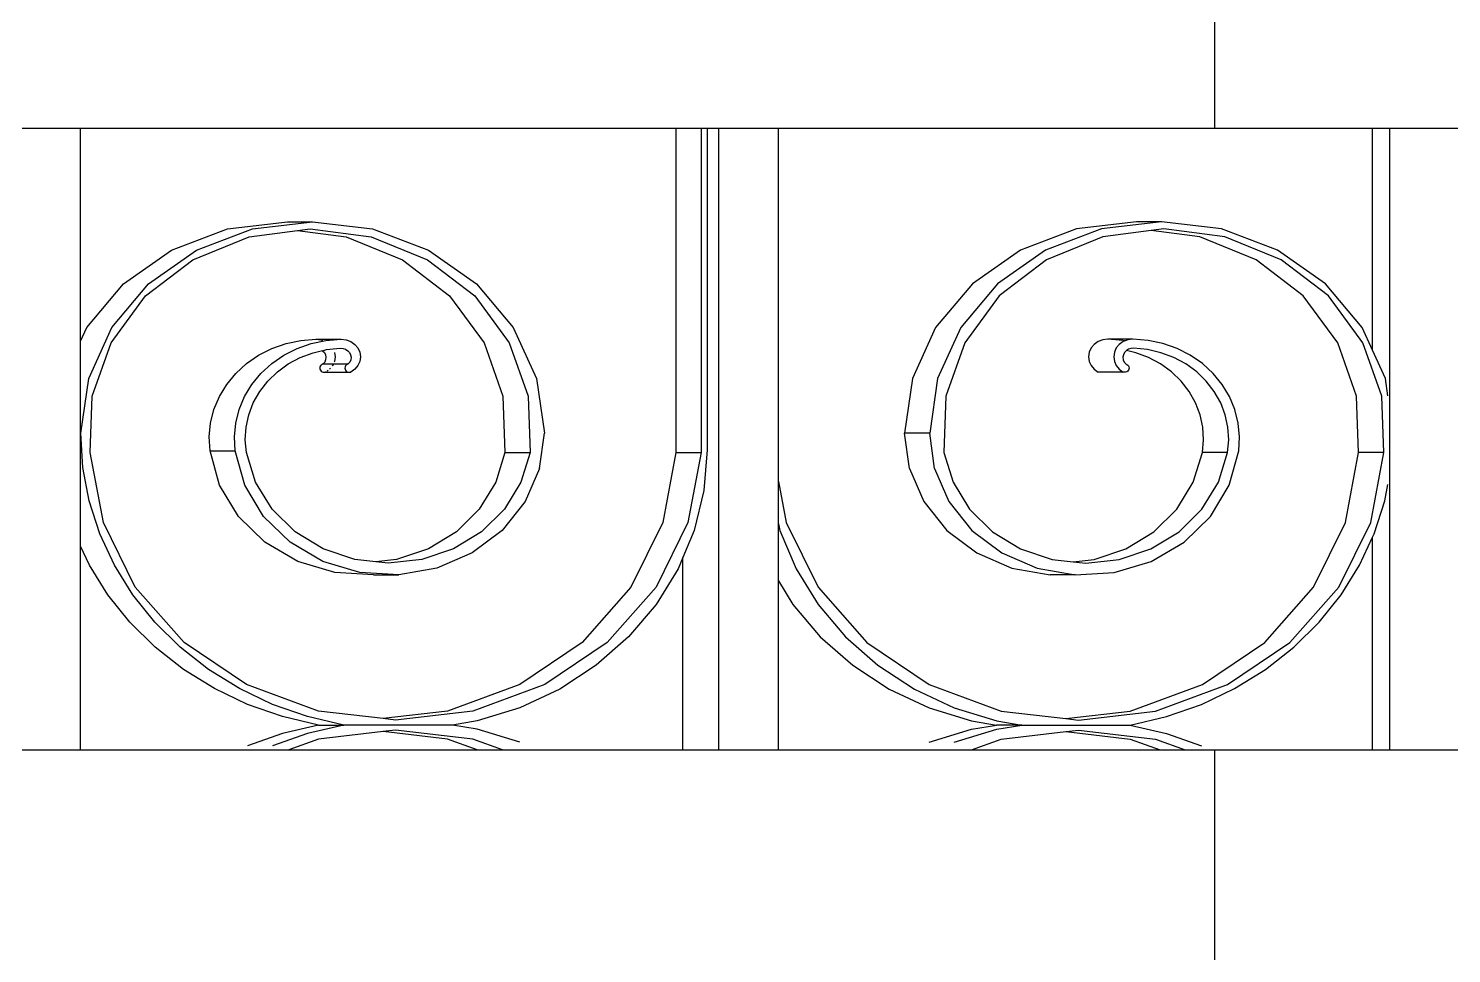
# Model space of a CAD drawing. Header units: millimetres. Extents: x 173236 to 801264, y -94969 to 615039.
# Drawn here: x 549511 to 549777.8, y -4203.1 to -4029.7 of the extents above; entities that cross this region are included whole.
import ezdxf

# ---------------------------------------------------------------- set-up
doc = ezdxf.new("R2010")
doc.units = ezdxf.units.MM
doc.header["$MEASUREMENT"] = 0
doc.header["$PDMODE"] = 2
for name, color, linetype in [('VOX-A-ANNO-DIMS', 160, 'Continuous'), ('VOX-A-STAIRS-STEPS', 140, 'Continuous'), ('VOX-A-WALL-PATT', 233, 'Continuous')]:
    doc.layers.add(name, color=color, linetype=linetype)
doc.styles.add('1.5 mm Rotis Annotative', font='', dxfattribs={"height": 1.5})
doc.styles.get('1.5 mm Rotis Annotative').set_extended_font_data('Rotis Sans Serif')
doc.dimstyles.new('1.5 mm Rotis Annotative', dxfattribs={"dimtxt": 1.5, "dimasz": 1, "dimexe": 1.5, "dimexo": 0, "dimgap": 1, "dimtad": 1, "dimdec": 0, "dimrnd": 5, "dimzin": 0, "dimdsep": 46, "dimtxsty": '1.5 mm Rotis Annotative', "dimblk": 'ARCHTICK', "dimcen": 0.09, "dimdle": 1, "dimadec": 0, "dimazin": 0, "dimtfac": 1, "dimtdec": 0, "dimtofl": 0, "dimtmove": 1, "dimatfit": 3, "dimfxl": 2, "dimfxlon": 1, "dimtolj": 1, "dimtzin": 0, "dimarcsym": 0})

# ---------------------------------------------------------------- blocks, each defined once
blk = doc.blocks.new('SS')
at = {"layer": 'VOX-A-WALL-PATT'}
for p, q in [((292745.02, -2746.2), (292745.02, -2790.71)), ((292712.94, -2790.71), (292687.11, -2790.71)), ((292712.94, -2904.49), (292712.94, -2790.71)), ((292716.09, -2790.71), (292712.94, -2790.71)), ((292716.09, -2831.34), (292716.09, -2790.71)), ((292745.02, -2790.71), (292716.09, -2790.71)), ((292824.84, -2790.71), (292745.02, -2790.71)), ((292824.84, -2855.33), (292824.84, -2790.71)), ((292835.75, -2790.71), (292824.84, -2790.71)), ((292837.88, -2790.71), (292835.75, -2790.71)), ((292835.75, -2904.49), (292835.75, -2790.71)), ((292838.98, -2790.71), (292837.88, -2790.71)), ((292837.88, -2790.71), (292837.88, -2849.54)), ((292838.98, -2790.71), (292838.98, -2850.06)), ((292843.59, -2790.71), (292838.98, -2790.71)), ((292843.59, -2790.71), (292843.59, -2850.06)), ((292952.56, -2790.71), (292843.59, -2790.71)), ((292952.56, -2829.66), (292952.56, -2790.71)), ((292974.99, -2790.71), (292952.56, -2790.71)), ((292733.51, -2813), (292743.74, -2809.13)), ((292743.11, -2810.57), (292754.28, -2809.13)), ((292743.74, -2809.13), (292754.72, -2807.81)), ((292747.71, -2810.57), (292756.59, -2809.43)), ((292754.28, -2809.13), (292756.59, -2809.43)), ((292754.72, -2807.81), (292759.32, -2807.81)), ((292754.72, -2807.81), (292765.7, -2809.13)), ((292756.59, -2809.43), (292765.46, -2810.57)), ((292759.32, -2807.81), (292770.3, -2809.13)), ((292765.7, -2809.13), (292775.93, -2813)), ((292770.3, -2809.13), (292780.53, -2813)), ((292899.11, -2809.13), (292888.88, -2813)), ((292910.09, -2807.81), (292899.11, -2809.13)), ((292910.53, -2809.13), (292899.35, -2810.57)), ((292912.83, -2809.43), (292903.95, -2810.57)), ((292921.07, -2809.13), (292910.09, -2807.81)), ((292914.69, -2807.81), (292910.09, -2807.81)), ((292912.83, -2809.43), (292910.53, -2809.13)), ((292921.7, -2810.57), (292912.83, -2809.43)), ((292925.67, -2809.13), (292914.69, -2807.81)), ((292931.3, -2813), (292921.07, -2809.13)), ((292935.9, -2813), (292925.67, -2809.13)), ((292732.8, -2814.77), (292743.11, -2810.57)), ((292737.4, -2814.77), (292747.71, -2810.57)), ((292765.46, -2810.57), (292775.77, -2814.77)), ((292899.35, -2810.57), (292889.04, -2814.77)), ((292903.95, -2810.57), (292893.64, -2814.77)), ((292932.01, -2814.77), (292921.7, -2810.57)), ((292724.16, -2821.4), (292732.8, -2814.77)), ((292724.72, -2819.16), (292733.51, -2813)), ((292728.77, -2821.4), (292737.4, -2814.77)), ((292775.77, -2814.77), (292784.41, -2821.4)), ((292775.93, -2813), (292784.71, -2819.16)), ((292780.53, -2813), (292789.32, -2819.16)), ((292888.88, -2813), (292880.1, -2819.16)), ((292889.04, -2814.77), (292880.4, -2821.4)), ((292893.64, -2814.77), (292885.01, -2821.4)), ((292940.09, -2819.16), (292931.3, -2813)), ((292940.65, -2821.4), (292932.01, -2814.77)), ((292944.69, -2819.16), (292935.9, -2813)), ((292717.98, -2827.18), (292724.72, -2819.16)), ((292784.71, -2819.16), (292791.45, -2827.18)), ((292789.32, -2819.16), (292796.06, -2827.18)), ((292880.1, -2819.16), (292873.35, -2827.18)), ((292946.83, -2827.18), (292940.09, -2819.16)), ((292951.43, -2827.18), (292944.69, -2819.16)), ((292717.87, -2829.96), (292724.16, -2821.4)), ((292722.47, -2829.96), (292728.77, -2821.4)), ((292784.41, -2821.4), (292790.7, -2829.96)), ((292880.4, -2821.4), (292874.11, -2829.96)), ((292885.01, -2821.4), (292878.71, -2829.96)), ((292946.94, -2829.96), (292940.65, -2821.4)), ((292716.09, -2831.34), (292717.98, -2827.18)), ((292791.45, -2827.18), (292795.69, -2836.52)), ((292796.06, -2827.18), (292800.3, -2836.52)), ((292873.35, -2827.18), (292869.12, -2836.52)), ((292951.06, -2836.52), (292946.83, -2827.18)), ((292952.56, -2829.66), (292951.43, -2827.18)), ((292714.4, -2839.76), (292717.87, -2829.96)), ((292719.01, -2839.76), (292722.47, -2829.96)), ((292749.46, -2832.26), (292751.88, -2831.03)), ((292751.88, -2831.03), (292754.48, -2830.11)), ((292754.48, -2830.11), (292757.18, -2829.54)), ((292757.18, -2829.54), (292759.95, -2829.31)), ((292757.3, -2831.21), (292759.83, -2830.96)), ((292759.83, -2830.96), (292760.32, -2831)), ((292759.95, -2829.31), (292764.55, -2829.31)), ((292759.95, -2829.31), (292760.86, -2829.42)), ((292760.32, -2831), (292760.78, -2831.16)), ((292760.86, -2829.42), (292761.39, -2829.62)), ((292761.39, -2829.62), (292761.78, -2829.54)), ((292761.39, -2829.62), (292761.71, -2829.74)), ((292761.71, -2829.74), (292762.44, -2830.26)), ((292761.78, -2829.54), (292764.55, -2829.31)), ((292762.44, -2830.26), (292763, -2830.92)), ((292763, -2830.92), (292763.35, -2831.7)), ((292764.55, -2829.31), (292765.46, -2829.42)), ((292765.46, -2829.42), (292766.31, -2829.74)), ((292766.31, -2829.74), (292767.05, -2830.26)), ((292767.05, -2830.26), (292767.61, -2830.92)), ((292767.61, -2830.92), (292767.96, -2831.7)), ((292790.7, -2829.96), (292794.17, -2839.76)), ((292874.11, -2829.96), (292870.64, -2839.76)), ((292878.71, -2829.96), (292875.25, -2839.76)), ((292901.81, -2830.92), (292901.46, -2831.7)), ((292902.37, -2830.26), (292901.81, -2830.92)), ((292903.1, -2829.74), (292902.37, -2830.26)), ((292903.95, -2829.42), (292903.1, -2829.74)), ((292904.86, -2829.31), (292903.95, -2829.42)), ((292904.49, -2831), (292904.03, -2831.16)), ((292904.98, -2830.96), (292904.49, -2831)), ((292909.47, -2829.31), (292904.86, -2829.31)), ((292907.63, -2829.54), (292904.86, -2829.31)), ((292906.34, -2831.09), (292904.98, -2830.96)), ((292910.33, -2830.11), (292907.63, -2829.54)), ((292908.55, -2829.42), (292908.25, -2829.54)), ((292909.47, -2829.31), (292908.55, -2829.42)), ((292912.23, -2829.54), (292909.47, -2829.31)), ((292912.92, -2831.03), (292910.33, -2830.11)), ((292914.94, -2830.11), (292912.23, -2829.54)), ((292915.35, -2832.26), (292912.92, -2831.03)), ((292917.53, -2831.03), (292914.94, -2830.11)), ((292919.96, -2832.26), (292917.53, -2831.03)), ((292950.41, -2839.76), (292946.94, -2829.96)), ((292952.56, -2846.54), (292952.56, -2829.66)), ((292713.74, -2836.52), (292716.09, -2831.34)), ((292747.24, -2833.79), (292749.46, -2832.26)), ((292750.27, -2833.84), (292752.47, -2832.67)), ((292752.47, -2832.67), (292754.83, -2831.78)), ((292754.83, -2831.78), (292757.3, -2831.21)), ((292754.88, -2833.84), (292757.08, -2832.67)), ((292757.08, -2832.67), (292759.43, -2831.78)), ((292759.43, -2831.78), (292761.13, -2831.39)), ((292760.78, -2831.16), (292761.13, -2831.39)), ((292761.13, -2831.39), (292761.18, -2831.42)), ((292761.18, -2831.42), (292761.49, -2831.77)), ((292761.55, -2833.49), (292761.26, -2833.85)), ((292761.49, -2831.77), (292761.69, -2832.18)), ((292761.72, -2833.07), (292761.55, -2833.49)), ((292761.69, -2832.18), (292761.77, -2832.62)), ((292761.77, -2832.62), (292761.72, -2833.07)), ((292763.35, -2833.37), (292763, -2834.15)), ((292763.35, -2831.7), (292763.47, -2832.54)), ((292763.47, -2832.54), (292763.35, -2833.37)), ((292767.96, -2833.37), (292767.61, -2834.15)), ((292767.96, -2831.7), (292768.08, -2832.54)), ((292768.08, -2832.54), (292767.96, -2833.37)), ((292901.46, -2831.7), (292901.33, -2832.54)), ((292901.33, -2832.54), (292901.46, -2833.37)), ((292901.46, -2833.37), (292901.81, -2834.15)), ((292903.12, -2832.18), (292903.04, -2832.62)), ((292903.04, -2832.62), (292903.09, -2833.07)), ((292903.09, -2833.07), (292903.26, -2833.49)), ((292903.32, -2831.77), (292903.12, -2832.18)), ((292903.26, -2833.49), (292903.55, -2833.85)), ((292903.63, -2831.42), (292903.32, -2831.77)), ((292904.03, -2831.16), (292903.63, -2831.42)), ((292906.05, -2831.77), (292905.94, -2832.54)), ((292905.94, -2832.54), (292906.06, -2833.37)), ((292906.06, -2833.37), (292906.11, -2833.49)), ((292906.34, -2831.09), (292906.3, -2831.16)), ((292907.51, -2831.21), (292906.34, -2831.09)), ((292908.24, -2831.42), (292907.51, -2831.21)), ((292907.72, -2832.18), (292907.64, -2832.62)), ((292907.64, -2832.62), (292907.69, -2833.07)), ((292907.69, -2833.07), (292907.87, -2833.49)), ((292907.92, -2831.77), (292907.72, -2832.18)), ((292907.87, -2833.49), (292908.15, -2833.85)), ((292908.24, -2831.42), (292907.92, -2831.77)), ((292908.29, -2831.39), (292908.24, -2831.42)), ((292909.98, -2831.78), (292908.29, -2831.39)), ((292912.34, -2832.67), (292909.98, -2831.78)), ((292914.54, -2833.84), (292912.34, -2832.67)), ((292917.57, -2833.79), (292915.35, -2832.26)), ((292922.17, -2833.79), (292919.96, -2832.26)), ((292743.61, -2837.61), (292745.28, -2835.58)), ((292745.28, -2835.58), (292747.24, -2833.79)), ((292746.53, -2836.98), (292748.28, -2835.29)), ((292748.28, -2835.29), (292750.27, -2833.84)), ((292751.13, -2836.98), (292752.88, -2835.29)), ((292752.88, -2835.29), (292754.88, -2833.84)), ((292760.67, -2834.4), (292760.65, -2834.6)), ((292760.65, -2834.6), (292760.68, -2834.79)), ((292760.75, -2834.21), (292760.67, -2834.4)), ((292760.68, -2834.79), (292760.76, -2834.98)), ((292760.88, -2834.05), (292760.75, -2834.21)), ((292760.76, -2834.98), (292760.9, -2835.14)), ((292761.06, -2833.93), (292760.88, -2834.05)), ((292760.9, -2835.14), (292761.07, -2835.26)), ((292761.26, -2833.85), (292761.06, -2833.93)), ((292761.07, -2835.26), (292761.28, -2835.33)), ((292761.28, -2835.33), (292761.49, -2835.35)), ((292761.49, -2835.35), (292761.71, -2835.33)), ((292762.44, -2834.81), (292761.71, -2835.33)), ((292761.71, -2835.33), (292765.88, -2835.33)), ((292763, -2834.15), (292762.44, -2834.81)), ((292765.88, -2835.33), (292766.1, -2835.35)), ((292766.1, -2835.35), (292766.31, -2835.33)), ((292767.05, -2834.81), (292766.31, -2835.33)), ((292767.61, -2834.15), (292767.05, -2834.81)), ((292901.81, -2834.15), (292902.37, -2834.81)), ((292902.37, -2834.81), (292903.1, -2835.33)), ((292903.32, -2835.35), (292903.1, -2835.33)), ((292903.54, -2835.33), (292903.32, -2835.35)), ((292903.74, -2835.26), (292903.54, -2835.33)), ((292907.7, -2835.33), (292903.54, -2835.33)), ((292903.55, -2833.85), (292903.75, -2833.93)), ((292908.15, -2833.85), (292903.55, -2833.85)), ((292903.91, -2835.14), (292903.74, -2835.26)), ((292903.75, -2833.93), (292903.92, -2834.05)), ((292904.05, -2834.98), (292903.91, -2835.14)), ((292903.92, -2834.05), (292904.06, -2834.21)), ((292904.13, -2834.79), (292904.05, -2834.98)), ((292904.06, -2834.21), (292904.14, -2834.4)), ((292904.16, -2834.6), (292904.13, -2834.79)), ((292904.14, -2834.4), (292904.16, -2834.6)), ((292906.31, -2833.93), (292906.41, -2834.15)), ((292906.41, -2834.15), (292906.47, -2834.21)), ((292906.79, -2834.6), (292906.96, -2834.79)), ((292907.21, -2834.98), (292907.43, -2835.14)), ((292907.6, -2835.26), (292907.7, -2835.33)), ((292907.92, -2835.35), (292907.7, -2835.33)), ((292908.14, -2835.33), (292907.92, -2835.35)), ((292908.34, -2835.26), (292908.14, -2835.33)), ((292908.15, -2833.85), (292908.36, -2833.93)), ((292908.52, -2835.14), (292908.34, -2835.26)), ((292908.36, -2833.93), (292908.53, -2834.05)), ((292908.65, -2834.98), (292908.52, -2835.14)), ((292908.53, -2834.05), (292908.66, -2834.21)), ((292908.74, -2834.79), (292908.65, -2834.98)), ((292908.66, -2834.21), (292908.74, -2834.4)), ((292908.74, -2834.4), (292908.77, -2834.6)), ((292908.77, -2834.6), (292908.74, -2834.79)), ((292916.53, -2835.29), (292914.54, -2833.84)), ((292918.28, -2836.98), (292916.53, -2835.29)), ((292919.53, -2835.58), (292917.57, -2833.79)), ((292921.19, -2837.61), (292919.53, -2835.58)), ((292924.13, -2835.58), (292922.17, -2833.79)), ((292925.8, -2837.61), (292924.13, -2835.58)), ((292713.29, -2839.7), (292713.74, -2836.52)), ((292742.27, -2839.83), (292743.61, -2837.61)), ((292745.05, -2838.88), (292746.53, -2836.98)), ((292749.66, -2838.88), (292751.13, -2836.98)), ((292795.69, -2836.52), (292797.14, -2846.54)), ((292800.3, -2836.52), (292801.74, -2846.54)), ((292869.12, -2836.52), (292867.67, -2846.54)), ((292919.76, -2838.88), (292918.28, -2836.98)), ((292922.54, -2839.83), (292921.19, -2837.61)), ((292927.14, -2839.83), (292925.8, -2837.61)), ((292952.51, -2846.54), (292951.06, -2836.52)), ((292714.04, -2850.06), (292714.4, -2839.76)), ((292718.64, -2850.06), (292719.01, -2839.76)), ((292741.28, -2842.2), (292742.27, -2839.83)), ((292743.04, -2843.14), (292743.88, -2840.94)), ((292743.88, -2840.94), (292745.05, -2838.88)), ((292747.65, -2843.14), (292748.49, -2840.94)), ((292748.49, -2840.94), (292749.66, -2838.88)), ((292794.17, -2839.76), (292794.53, -2850.06)), ((292870.64, -2839.76), (292870.28, -2850.06)), ((292875.25, -2839.76), (292874.88, -2850.06)), ((292920.93, -2840.94), (292919.76, -2838.88)), ((292921.77, -2843.14), (292920.93, -2840.94)), ((292923.53, -2842.2), (292922.54, -2839.83)), ((292928.13, -2842.2), (292927.14, -2839.83)), ((292950.77, -2850.06), (292950.41, -2839.76)), ((292740.66, -2844.67), (292741.28, -2842.2)), ((292742.55, -2845.42), (292743.04, -2843.14)), ((292747.15, -2845.42), (292747.65, -2843.14)), ((292922.26, -2845.42), (292921.77, -2843.14)), ((292924.15, -2844.67), (292923.53, -2842.2)), ((292928.76, -2844.67), (292928.13, -2842.2)), ((292740.42, -2847.19), (292740.66, -2844.67)), ((292742.41, -2847.75), (292742.55, -2845.42)), ((292747.01, -2847.75), (292747.15, -2845.42)), ((292796.24, -2853), (292797.14, -2846.54)), ((292797.14, -2846.54), (292801.74, -2846.54)), ((292800.85, -2853), (292801.74, -2846.54)), ((292868.56, -2853), (292867.67, -2846.54)), ((292922.4, -2847.75), (292922.26, -2845.42)), ((292924.39, -2847.19), (292924.15, -2844.67)), ((292928.99, -2847.19), (292928.76, -2844.67)), ((292952.12, -2852.77), (292952.51, -2846.54)), ((292952.56, -2846.54), (292952.51, -2846.54)), ((292952.56, -2867.18), (292952.56, -2846.54)), ((292740.57, -2849.73), (292740.42, -2847.19)), ((292742.63, -2850.06), (292742.41, -2847.75)), ((292747.23, -2850.06), (292747.01, -2847.75)), ((292922.18, -2850.06), (292922.4, -2847.75)), ((292924.24, -2849.73), (292924.39, -2847.19)), ((292928.85, -2849.73), (292928.99, -2847.19)), ((292714.04, -2850.06), (292718.64, -2850.06)), ((292716.43, -2862.86), (292714.04, -2850.06)), ((292721.04, -2862.86), (292718.64, -2850.06)), ((292742.32, -2856.03), (292740.57, -2849.73)), ((292742.63, -2850.06), (292747.23, -2850.06)), ((292744.3, -2855.49), (292742.63, -2850.06)), ((292748.91, -2855.49), (292747.23, -2850.06)), ((292794.53, -2850.06), (292792.85, -2855.49)), ((292837.88, -2849.54), (292838.48, -2857.02)), ((292838.98, -2850.06), (292841.38, -2862.86)), ((292843.59, -2850.06), (292838.98, -2850.06)), ((292843.59, -2850.06), (292845.98, -2862.86)), ((292870.28, -2850.06), (292871.96, -2855.49)), ((292874.88, -2850.06), (292870.28, -2850.06)), ((292874.88, -2850.06), (292876.56, -2855.49)), ((292920.51, -2855.49), (292922.18, -2850.06)), ((292922.49, -2856.03), (292924.24, -2849.73)), ((292928.85, -2849.73), (292924.24, -2849.73)), ((292927.09, -2856.03), (292928.85, -2849.73)), ((292948.38, -2862.86), (292950.77, -2850.06)), ((292796.24, -2853), (292793.62, -2859.04)), ((292800.85, -2853), (292798.22, -2859.04)), ((292868.56, -2853), (292871.19, -2859.04)), ((292950.95, -2858.92), (292952.12, -2852.77)), ((292713.86, -2858.92), (292713.29, -2855.89)), ((292745.74, -2861.74), (292742.32, -2856.03)), ((292747.32, -2860.42), (292744.3, -2855.49)), ((292751.92, -2860.42), (292748.91, -2855.49)), ((292792.85, -2855.49), (292789.84, -2860.42)), ((292824.84, -2855.33), (292823.43, -2862.86)), ((292824.84, -2863.11), (292824.84, -2855.33)), ((292838.48, -2857.02), (292840.27, -2864.34)), ((292871.96, -2855.49), (292874.97, -2860.42)), ((292876.56, -2855.49), (292879.58, -2860.42)), ((292917.49, -2860.42), (292920.51, -2855.49)), ((292919.07, -2861.74), (292922.49, -2856.03)), ((292923.67, -2861.74), (292927.09, -2856.03)), ((292715.8, -2864.91), (292713.86, -2858.92)), ((292793.62, -2859.04), (292789.43, -2864.3)), ((292798.22, -2859.04), (292794.03, -2864.3)), ((292871.19, -2859.04), (292875.38, -2864.3)), ((292949.01, -2864.91), (292950.95, -2858.92)), ((292750.6, -2866.49), (292745.74, -2861.74)), ((292751.51, -2864.56), (292747.32, -2860.42)), ((292756.12, -2864.56), (292751.92, -2860.42)), ((292789.84, -2860.42), (292785.64, -2864.56)), ((292874.97, -2860.42), (292879.16, -2864.56)), ((292879.58, -2860.42), (292883.77, -2864.56)), ((292913.3, -2864.56), (292917.49, -2860.42)), ((292914.2, -2866.49), (292919.07, -2861.74)), ((292918.81, -2866.49), (292923.67, -2861.74)), ((292716.09, -2865.54), (292715.8, -2864.91)), ((292722.28, -2874.69), (292716.43, -2862.86)), ((292726.89, -2874.69), (292721.04, -2862.86)), ((292756.65, -2867.69), (292751.51, -2864.56)), ((292761.25, -2867.69), (292756.12, -2864.56)), ((292785.64, -2864.56), (292780.51, -2867.69)), ((292789.43, -2864.3), (292783.94, -2868.44)), ((292794.03, -2864.3), (292788.54, -2868.44)), ((292823.43, -2862.86), (292817.58, -2874.69)), ((292824.54, -2864.34), (292821.61, -2871.34)), ((292824.84, -2863.11), (292824.54, -2864.34)), ((292824.84, -2873.56), (292824.84, -2863.11)), ((292840.27, -2864.34), (292842.33, -2869.24)), ((292841.38, -2862.86), (292847.22, -2874.69)), ((292845.98, -2862.86), (292851.83, -2874.69)), ((292875.38, -2864.3), (292880.87, -2868.44)), ((292879.16, -2864.56), (292884.3, -2867.69)), ((292883.77, -2864.56), (292888.9, -2867.69)), ((292908.16, -2867.69), (292913.3, -2864.56)), ((292942.53, -2874.69), (292948.38, -2862.86)), ((292946.34, -2870.65), (292949.01, -2864.91)), ((292716.09, -2904.49), (292716.09, -2865.54)), ((292718.47, -2870.65), (292716.09, -2865.54)), ((292756.61, -2869.98), (292750.6, -2866.49)), ((292908.2, -2869.98), (292914.2, -2866.49)), ((292912.8, -2869.98), (292918.81, -2866.49)), ((292950.94, -2870.65), (292952.56, -2867.18)), ((292952.56, -2904.49), (292952.56, -2867.18)), ((292763.38, -2872), (292756.61, -2869.98)), ((292762.44, -2869.65), (292756.65, -2867.69)), ((292767.05, -2869.65), (292761.25, -2867.69)), ((292768.58, -2870.31), (292762.44, -2869.65)), ((292770.88, -2870.06), (292767.05, -2869.65)), ((292770.88, -2870.06), (292768.58, -2870.31)), ((292774.71, -2869.65), (292770.88, -2870.06)), ((292780.51, -2867.69), (292774.71, -2869.65)), ((292783.94, -2868.44), (292777.49, -2871.21)), ((292788.54, -2868.44), (292782.09, -2871.21)), ((292842.33, -2869.24), (292843.2, -2871.34)), ((292842.33, -2904.49), (292842.33, -2869.24)), ((292880.87, -2868.44), (292887.32, -2871.21)), ((292884.3, -2867.69), (292890.1, -2869.65)), ((292888.9, -2867.69), (292894.7, -2869.65)), ((292890.1, -2869.65), (292896.23, -2870.31)), ((292894.7, -2869.65), (292898.53, -2870.06)), ((292896.23, -2870.31), (292898.53, -2870.06)), ((292898.53, -2870.06), (292902.37, -2869.65)), ((292901.43, -2872), (292908.2, -2869.98)), ((292902.37, -2869.65), (292908.16, -2867.69)), ((292906.03, -2872), (292912.8, -2869.98)), ((292721.84, -2876.08), (292718.47, -2870.65)), ((292770.49, -2872.42), (292763.38, -2872)), ((292777.49, -2871.21), (292770.49, -2872.42)), ((292770.49, -2872.42), (292775.1, -2872.42)), ((292782.09, -2871.21), (292775.1, -2872.42)), ((292821.61, -2871.34), (292817.58, -2877.87)), ((292843.2, -2871.34), (292847.23, -2877.87)), ((292887.32, -2871.21), (292894.32, -2872.42)), ((292894.32, -2872.42), (292901.43, -2872)), ((292898.92, -2872.42), (292894.32, -2872.42)), ((292898.92, -2872.42), (292906.03, -2872)), ((292942.96, -2876.08), (292946.34, -2870.65)), ((292947.57, -2876.08), (292950.94, -2870.65)), ((292731.21, -2884.8), (292722.28, -2874.69)), ((292735.81, -2884.8), (292726.89, -2874.69)), ((292817.58, -2874.69), (292808.66, -2884.8)), ((292824.84, -2873.56), (292822.19, -2877.87)), ((292824.84, -2904.49), (292824.84, -2873.56)), ((292847.22, -2874.69), (292856.15, -2884.8)), ((292851.83, -2874.69), (292860.76, -2884.8)), ((292933.6, -2884.8), (292942.53, -2874.69)), ((292725.88, -2881.12), (292721.84, -2876.08)), ((292817.58, -2877.87), (292812.56, -2883.8)), ((292822.19, -2877.87), (292817.16, -2883.8)), ((292847.23, -2877.87), (292852.25, -2883.8)), ((292938.93, -2881.12), (292942.96, -2876.08)), ((292943.53, -2881.12), (292947.57, -2876.08)), ((292730.52, -2885.7), (292725.88, -2881.12)), ((292934.29, -2885.7), (292938.93, -2881.12)), ((292938.9, -2885.7), (292943.53, -2881.12)), ((292735.7, -2889.77), (292730.52, -2885.7)), ((292742.64, -2892.52), (292731.21, -2884.8)), ((292747.24, -2892.52), (292735.81, -2884.8)), ((292808.66, -2884.8), (292797.23, -2892.52)), ((292812.56, -2883.8), (292806.64, -2889)), ((292817.16, -2883.8), (292811.24, -2889)), ((292852.25, -2883.8), (292858.17, -2889)), ((292856.15, -2884.8), (292867.58, -2892.52)), ((292860.76, -2884.8), (292872.18, -2892.52)), ((292922.17, -2892.52), (292933.6, -2884.8)), ((292929.11, -2889.77), (292934.29, -2885.7)), ((292933.71, -2889.77), (292938.9, -2885.7)), ((292741.36, -2893.26), (292735.7, -2889.77)), ((292806.64, -2889), (292799.95, -2893.35)), ((292811.24, -2889), (292804.56, -2893.35)), ((292858.17, -2889), (292864.86, -2893.35)), ((292923.45, -2893.26), (292929.11, -2889.77)), ((292928.05, -2893.26), (292933.71, -2889.77)), ((292747.42, -2896.15), (292741.36, -2893.26)), ((292755.83, -2897.37), (292742.64, -2892.52)), ((292760.43, -2897.37), (292747.24, -2892.52)), ((292797.23, -2892.52), (292784.04, -2897.37)), ((292799.95, -2893.35), (292792.64, -2896.76)), ((292804.56, -2893.35), (292797.25, -2896.76)), ((292864.86, -2893.35), (292872.17, -2896.76)), ((292867.58, -2892.52), (292880.77, -2897.37)), ((292872.18, -2892.52), (292885.38, -2897.37)), ((292908.98, -2897.37), (292922.17, -2892.52)), ((292917.39, -2896.15), (292923.45, -2893.26)), ((292921.99, -2896.15), (292928.05, -2893.26)), ((292753.81, -2898.38), (292747.42, -2896.15)), ((292911, -2898.38), (292917.39, -2896.15)), ((292915.61, -2898.38), (292921.99, -2896.15)), ((292760.43, -2899.93), (292753.81, -2898.38)), ((292769.93, -2899.02), (292755.83, -2897.37)), ((292772.23, -2898.75), (292760.43, -2897.37)), ((292772.23, -2898.75), (292769.93, -2899.02)), ((292784.04, -2897.37), (292772.23, -2898.75)), ((292792.64, -2896.76), (292784.87, -2899.17)), ((292797.25, -2896.76), (292789.47, -2899.17)), ((292872.17, -2896.76), (292879.94, -2899.17)), ((292880.77, -2897.37), (292894.88, -2899.02)), ((292885.38, -2897.37), (292897.18, -2898.75)), ((292894.88, -2899.02), (292897.18, -2898.75)), ((292897.18, -2898.75), (292908.98, -2897.37)), ((292904.38, -2899.93), (292911, -2898.38)), ((292908.99, -2899.93), (292915.61, -2898.38)), ((292760.43, -2899.93), (292753.81, -2901.48)), ((292769.93, -2900.84), (292755.83, -2902.49)), ((292780.31, -2899.93), (292760.43, -2899.93)), ((292772.23, -2901.11), (292760.43, -2902.49)), ((292772.23, -2901.11), (292769.93, -2900.84)), ((292784.04, -2902.49), (292772.23, -2901.11)), ((292784.87, -2899.17), (292780.31, -2899.93)), ((292784.87, -2900.69), (292780.31, -2899.93)), ((292780.31, -2899.93), (292784.91, -2899.93)), ((292792.64, -2903.09), (292784.87, -2900.69)), ((292789.47, -2899.17), (292784.91, -2899.93)), ((292789.47, -2900.69), (292784.91, -2899.93)), ((292797.25, -2903.09), (292789.47, -2900.69)), ((292872.17, -2903.09), (292879.94, -2900.69)), ((292879.94, -2899.17), (292884.5, -2899.93)), ((292879.94, -2900.69), (292884.5, -2899.93)), ((292880.77, -2902.49), (292894.88, -2900.84)), ((292884.5, -2899.93), (292904.38, -2899.93)), ((292885.38, -2902.49), (292897.18, -2901.11)), ((292894.88, -2900.84), (292897.18, -2901.11)), ((292897.18, -2901.11), (292908.98, -2902.49)), ((292908.99, -2899.93), (292904.38, -2899.93)), ((292904.38, -2899.93), (292911, -2901.48)), ((292908.99, -2899.93), (292915.61, -2901.48)), ((292753.81, -2901.48), (292747.42, -2903.71)), ((292755.83, -2902.49), (292750.39, -2904.49)), ((292760.43, -2902.49), (292754.99, -2904.49)), ((292789.48, -2904.49), (292784.04, -2902.49)), ((292824.84, -2904.49), (292824.84, -2903.25)), ((292875.33, -2904.49), (292880.77, -2902.49)), ((292879.94, -2904.49), (292885.38, -2902.49)), ((292908.98, -2902.49), (292914.42, -2904.49)), ((292911, -2901.48), (292917.39, -2903.71)), ((292915.61, -2901.48), (292921.99, -2903.71)), ((292712.94, -2904.49), (292687.11, -2904.49)), ((292716.09, -2904.49), (292712.94, -2904.49)), ((292745.02, -2904.49), (292716.09, -2904.49)), ((292745.02, -2904.49), (292745.02, -2949)), ((292770.63, -2904.49), (292745.02, -2904.49)), ((292772.57, -2904.49), (292770.63, -2904.49)), ((292777.18, -2904.49), (292772.57, -2904.49)), ((292819.84, -2904.49), (292777.18, -2904.49)), ((292821.28, -2904.49), (292819.84, -2904.49)), ((292824.84, -2904.49), (292821.28, -2904.49)), ((292835.75, -2904.49), (292824.84, -2904.49)), ((292842.33, -2904.49), (292835.75, -2904.49)), ((292843.53, -2904.49), (292842.33, -2904.49)), ((292844.97, -2904.49), (292843.53, -2904.49)), ((292849.58, -2904.49), (292844.97, -2904.49)), ((292892.24, -2904.49), (292849.58, -2904.49)), ((292894.18, -2904.49), (292892.24, -2904.49)), ((292898.78, -2904.49), (292894.18, -2904.49)), ((292952.56, -2904.49), (292898.78, -2904.49)), ((292974.99, -2904.49), (292952.56, -2904.49))]:
    blk.add_line(p, q, dxfattribs=at)
blk = doc.blocks.new('_ArchTick')
at = {"color": 0, "linetype": 'ByBlock', "const_width": 0.15}
blk.add_lwpolyline([(-0.5, -0.5), (0.5, 0.5)], dxfattribs=at)
blk = doc.blocks.new('*D661')
at = {"layer": 'Defpoints', "color": 0, "transparency": 16777216}
for p in [(537437.71, -1723.82), (553695.97, -1723.82), (547999.44, -4473.82)]:
    blk.add_point(p, dxfattribs=at)
at = {"layer": 'VOX-A-ANNO-DIMS', "color": 0, "lineweight": -2, "transparency": 16777216}
for p, q in [((537437.71, -4573.82), (537437.71, -1623.82)), ((537637.71, -1723.82), (537287.71, -1723.82)), ((537637.71, -4473.82), (537287.71, -4473.82))]:
    blk.add_line(p, q, dxfattribs=at)
at = {"layer": 'VOX-A-ANNO-DIMS', "color": 0, "lineweight": -2, "transparency": 16777216, "xscale": 100, "yscale": 100, "zscale": 100}
for p, rotation in [((537437.71, -1723.82), 90), ((537437.71, -4473.82), 270)]:
    blk.add_blockref('_ArchTick', p, dxfattribs=dict(at, rotation=rotation))
at = {"layer": 'VOX-A-ANNO-DIMS', "color": 0, "transparency": 16777216, "insert": (537261.51, -3098.82), "char_height": 150, "attachment_point": 5, "rotation": 90, "style": '1.5 mm Rotis Annotative'}
blk.add_mtext('\\A1;2750', dxfattribs=at)
blk = doc.blocks.new('*D665')
at = {"layer": 'Defpoints', "color": 0, "transparency": 16777216}
for p in [(641539.18, 61543.32), (642299.94, 61543.32), (642299.94, 61417.89), (536630.73, -523.82), (560469.09, -523.82), (547516.89, -20473.82)]:
    blk.add_point(p, dxfattribs=at)
at = {"layer": 'VOX-A-ANNO-DIMS', "color": 0, "lineweight": -2, "transparency": 16777216}
for p, q in [((641539.18, 61543.32), (641539.18, 61267.89)), ((642299.94, 61543.32), (642299.94, 61267.89)), ((641439.18, 61417.89), (642399.94, 61417.89)), ((536630.73, -20573.82), (536630.73, -423.82)), ((536830.73, -523.82), (536480.73, -523.82)), ((536830.73, -20473.82), (536480.73, -20473.82))]:
    blk.add_line(p, q, dxfattribs=at)
at = {"layer": 'VOX-A-ANNO-DIMS', "color": 0, "lineweight": -2, "transparency": 16777216, "xscale": 100, "yscale": 100, "zscale": 100}
for p, rotation in [((641539.18, 61417.89), 180), ((536630.73, -523.82), 90), ((536630.73, -20473.82), 270)]:
    blk.add_blockref('_ArchTick', p, dxfattribs=dict(at, rotation=rotation))
blk.add_blockref('_ArchTick', (642299.94, 61417.89), dxfattribs=at)
at = {"layer": 'VOX-A-ANNO-DIMS', "color": 0, "transparency": 16777216, "insert": (641919.56, 61594.09), "char_height": 150, "attachment_point": 5, "style": '1.5 mm Rotis Annotative'}
blk.add_mtext('\\A1;760', dxfattribs=at)
at = {"layer": 'VOX-A-ANNO-DIMS', "color": 0, "transparency": 16777216, "insert": (536454.54, -10498.82), "char_height": 150, "attachment_point": 5, "rotation": 90, "style": '1.5 mm Rotis Annotative'}
blk.add_mtext('\\A1;19950', dxfattribs=at)

msp = doc.modelspace()

# ---------------------------------------------------------------- block references
at = {"layer": 'VOX-A-STAIRS-STEPS', "xscale": -1.024232788984593, "yscale": 1.024232788984593, "zscale": 1.024232788984593}
msp.add_blockref('SS', (849572.41, -1190.1), dxfattribs=at)

# ---------------------------------------------------------------- dimensions: what is measured, and where the dimension line sits
at = {"layer": 'VOX-A-ANNO-DIMS'}
for base, p1, p2, picture, middle in [((536630.73, -523.82), (547516.89, -20473.82), (560469.09, -523.82), '*D665', (536454.54, -10498.82)), ((537437.71, -1723.82), (547999.44, -4473.82), (553695.97, -1723.82), '*D661', (537261.51, -3098.82))]:
    dim = msp.add_linear_dim(base=base, p1=p1, p2=p2, angle=270, dimstyle='1.5 mm Rotis Annotative', dxfattribs=at)
    dim.commit()
    dim.dimension.update_dxf_attribs({"geometry": picture, "text_midpoint": middle})

doc.saveas('drawing.dxf')
